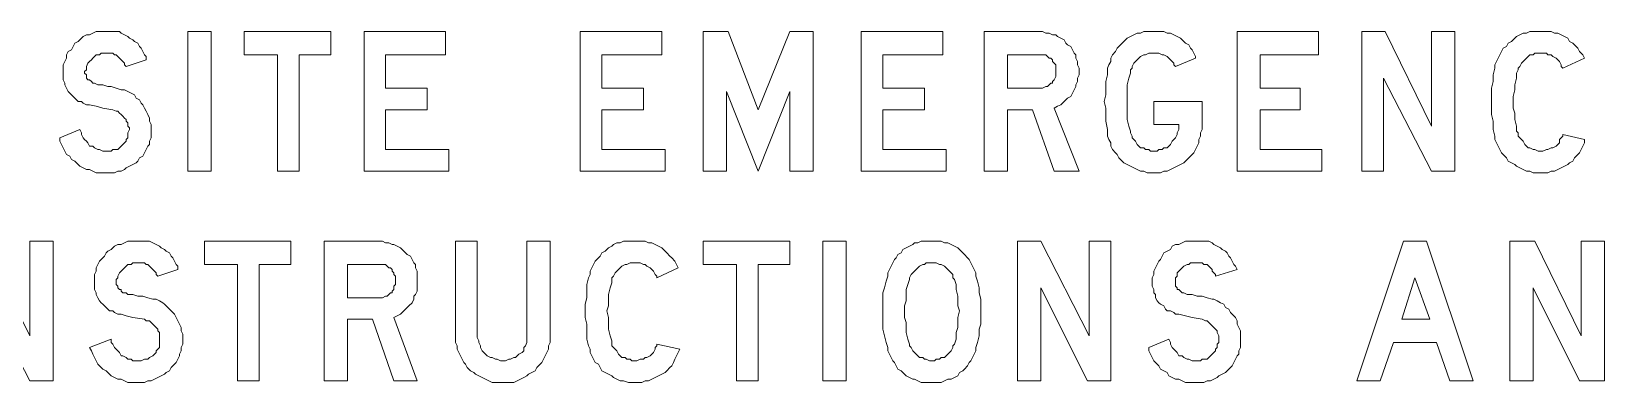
# Model space of a CAD drawing. Extents: x 171 to 1038, y -1303 to 275.
# Drawn here: x 239.48 to 284.51, y 232.58 to 242.62 of the extents above; entities that cross this region are included whole.
import ezdxf

# ---------------------------------------------------------------- set-up
doc = ezdxf.new("R2010")
doc.units = 0
doc.header["$LTSCALE"] = 12
doc.header["$MEASUREMENT"] = 0
doc.layers.get('0').update_dxf_attribs({"linetype": 'CONTINUOUS'})

msp = doc.modelspace()

# ---------------------------------------------------------------- linework, layer by layer
at = {"color": 3, "lineweight": 0}
for points in [[(241.625, 242.618), (241.53, 242.618), (241.435, 242.618), (241.339, 242.618), (241.244, 242.571), (241.149, 242.523), (241.054, 242.523), (240.959, 242.475), (240.863, 242.38), (240.816, 242.333), (240.721, 242.285), (240.673, 242.19), (240.625, 242.095), (240.53, 242.047), (240.483, 241.952), (240.483, 241.857), (240.435, 241.762), (240.387, 241.666), (240.387, 241.571), (240.387, 241.476), (240.387, 241.381), (240.387, 241.333), (240.387, 241.238), (240.435, 241.143), (240.435, 241.095), (240.483, 241), (240.53, 240.905), (240.578, 240.857), (240.625, 240.81), (240.673, 240.762), (240.768, 240.667), (240.816, 240.619), (240.911, 240.619), (240.959, 240.572), (241.054, 240.524), (241.149, 240.524)], [(242.196, 241.619), (242.767, 241.809), (242.767, 241.904), (242.72, 241.952), (242.672, 242.047), (242.624, 242.142), (242.577, 242.19), (242.529, 242.285), (242.434, 242.333), (242.386, 242.38), (242.291, 242.428), (242.244, 242.475), (242.148, 242.523), (242.053, 242.571), (242.006, 242.618), (241.911, 242.618), (241.815, 242.618), (241.72, 242.618), (241.625, 242.618)], [(243.957, 242.618), (244.623, 242.618), (244.623, 238.62), (243.957, 238.62), (243.957, 242.618), (243.957, 242.618)], [(245.575, 242.618), (245.575, 241.952), (246.527, 241.952), (246.527, 238.62), (247.146, 238.62), (247.146, 241.952), (248.05, 241.952), (248.05, 242.618), (245.575, 242.618), (245.575, 242.618)], [(249.002, 242.618), (251.334, 242.618), (251.334, 241.952), (249.621, 241.952), (249.621, 241), (250.811, 241), (250.811, 240.381), (249.621, 240.381), (249.621, 239.239), (251.429, 239.239), (251.429, 238.62), (249.002, 238.62), (249.002, 242.618), (249.002, 242.618)], [(255.189, 242.618), (257.521, 242.618), (257.521, 241.952), (255.808, 241.952), (255.808, 241), (256.998, 241), (256.998, 240.381), (255.808, 240.381), (255.808, 239.239), (257.617, 239.239), (257.617, 238.62), (255.189, 238.62), (255.189, 242.618), (255.189, 242.618)], [(258.711, 242.618), (259.425, 242.618), (260.282, 240.381), (261.186, 242.618), (261.853, 242.618), (261.853, 238.62), (261.186, 238.62), (261.186, 240.905), (260.282, 238.62), (259.378, 240.905), (259.378, 238.62), (258.711, 238.62), (258.711, 242.618), (258.711, 242.618)], [(263.233, 242.618), (265.565, 242.618), (265.565, 241.952), (263.851, 241.952), (263.851, 241), (265.041, 241), (265.041, 240.381), (263.851, 240.381), (263.851, 239.239), (265.66, 239.239), (265.66, 238.62), (263.233, 238.62), (263.233, 242.618), (263.233, 242.618)], [(266.755, 242.618), (268.325, 242.618)], [(268.754, 240.429), (269.468, 238.62), (268.754, 238.62), (268.135, 240.381), (267.421, 240.381), (267.421, 238.62), (266.755, 238.62), (266.755, 242.618)], [(269.468, 241.476), (269.468, 241.571), (269.42, 241.666), (269.42, 241.762), (269.372, 241.857), (269.372, 241.952), (269.325, 242), (269.277, 242.095), (269.23, 242.19), (269.134, 242.238), (269.087, 242.285), (269.039, 242.38), (268.944, 242.428), (268.849, 242.475), (268.801, 242.523), (268.706, 242.523), (268.611, 242.571), (268.516, 242.571), (268.421, 242.618), (268.325, 242.618)], [(271.609, 242.618), (271.514, 242.618), (271.419, 242.618), (271.324, 242.618), (271.229, 242.571), (271.133, 242.571), (271.038, 242.523), (270.943, 242.475), (270.848, 242.428), (270.753, 242.333), (270.705, 242.285), (270.61, 242.19), (270.562, 242.142), (270.515, 242.047), (270.42, 241.952), (270.372, 241.857), (270.372, 241.762), (270.324, 241.666), (270.277, 241.571), (270.277, 241.381), (270.229, 241.19), (270.229, 241), (270.229, 240.81), (270.182, 240.619), (270.229, 240.429), (270.229, 240.239), (270.229, 240.048), (270.277, 239.81), (270.277, 239.62), (270.324, 239.525), (270.372, 239.429), (270.372, 239.334), (270.42, 239.239), (270.515, 239.144), (270.562, 239.096), (270.61, 239.001), (270.705, 238.906), (270.753, 238.858), (270.848, 238.811), (270.943, 238.763), (271.038, 238.716), (271.133, 238.668), (271.229, 238.62), (271.324, 238.62), (271.419, 238.573), (271.514, 238.573), (271.609, 238.573), (271.705, 238.573), (271.8, 238.573), (271.895, 238.62), (271.99, 238.62), (272.085, 238.668), (272.181, 238.716), (272.276, 238.763), (272.371, 238.811), (272.466, 238.858), (272.514, 238.906), (272.609, 239.001), (272.656, 239.049), (272.752, 239.144), (272.799, 239.239), (272.847, 239.334), (272.894, 239.429), (272.894, 239.525), (272.942, 239.62), (272.942, 239.715), (272.99, 239.81), (272.99, 240.619), (271.609, 240.619), (271.609, 239.953), (272.323, 239.953)], [(272.514, 242.285), (272.466, 242.333), (272.371, 242.428), (272.276, 242.475), (272.181, 242.523), (272.085, 242.571), (271.99, 242.571), (271.895, 242.618), (271.8, 242.618), (271.705, 242.618), (271.609, 242.618)], [(272.799, 241.857), (272.799, 241.904), (272.752, 242), (272.704, 242.095), (272.656, 242.142), (272.609, 242.238), (272.514, 242.285)], [(273.989, 242.618), (276.321, 242.618), (276.321, 241.952), (274.655, 241.952), (274.655, 241), (275.798, 241), (275.798, 240.381), (274.655, 240.381), (274.655, 239.239), (276.416, 239.239), (276.416, 238.62), (273.989, 238.62), (273.989, 242.618), (273.989, 242.618)], [(277.559, 242.618), (278.225, 242.618), (279.558, 239.905), (279.558, 242.618), (280.224, 242.618), (280.224, 238.62), (279.558, 238.62), (278.177, 241.286), (278.177, 238.62), (277.559, 238.62), (277.559, 242.618), (277.559, 242.618)], [(282.699, 242.618), (282.604, 242.618), (282.461, 242.618), (282.366, 242.618), (282.271, 242.571), (282.175, 242.571), (282.08, 242.523), (281.985, 242.475), (281.937, 242.428), (281.842, 242.333), (281.747, 242.285), (281.699, 242.19), (281.604, 242.142), (281.557, 242.047), (281.509, 241.952), (281.461, 241.857), (281.414, 241.762), (281.366, 241.666), (281.366, 241.571), (281.319, 241.381), (281.319, 241.19), (281.271, 241), (281.271, 240.81), (281.271, 240.619), (281.271, 240.429), (281.271, 240.239), (281.319, 240.048), (281.319, 239.81), (281.366, 239.62), (281.366, 239.525), (281.414, 239.429), (281.461, 239.334), (281.509, 239.239), (281.557, 239.144), (281.604, 239.096), (281.699, 239.001), (281.747, 238.906), (281.842, 238.858), (281.937, 238.811), (281.985, 238.763), (282.08, 238.716), (282.175, 238.668), (282.271, 238.62), (282.366, 238.62), (282.461, 238.573), (282.604, 238.573), (282.699, 238.573), (282.794, 238.573), (282.889, 238.573), (282.984, 238.62), (283.08, 238.62), (283.175, 238.668), (283.27, 238.716), (283.365, 238.763), (283.46, 238.811), (283.508, 238.858), (283.603, 238.906), (283.651, 239.001), (283.746, 239.096), (283.794, 239.144), (283.841, 239.239), (283.889, 239.334), (283.936, 239.429), (283.936, 239.525), (283.318, 239.667)], [(283.603, 242.285), (283.508, 242.333), (283.46, 242.428), (283.365, 242.475), (283.27, 242.523), (283.175, 242.571), (283.08, 242.571), (282.984, 242.618), (282.889, 242.618), (282.794, 242.618), (282.699, 242.618)], [(283.936, 241.857), (283.889, 241.952), (283.794, 242.047), (283.746, 242.142), (283.698, 242.19), (283.603, 242.285)], [(241.625, 242), (241.577, 242), (241.482, 242), (241.435, 241.952), (241.339, 241.952), (241.292, 241.904), (241.244, 241.857), (241.197, 241.809), (241.149, 241.762), (241.101, 241.714), (241.054, 241.619)], [(242.196, 241.619), (242.148, 241.666), (242.148, 241.714), (242.101, 241.762), (242.053, 241.809), (242.006, 241.857), (241.958, 241.904), (241.911, 241.952), (241.863, 241.952), (241.815, 242), (241.768, 242), (241.673, 242), (241.625, 242)], [(267.421, 241.952), (268.325, 241.952)], [(268.325, 241), (267.421, 241), (267.421, 241.952)], [(268.801, 241.476), (268.801, 241.524), (268.801, 241.619), (268.801, 241.666), (268.754, 241.714), (268.706, 241.762), (268.706, 241.809), (268.659, 241.857), (268.611, 241.857), (268.563, 241.904), (268.516, 241.952), (268.421, 241.952), (268.373, 241.952), (268.325, 241.952)], [(271.609, 242), (271.514, 242), (271.467, 242), (271.371, 241.952), (271.324, 241.952), (271.229, 241.904), (271.181, 241.857), (271.133, 241.809), (271.086, 241.762), (271.038, 241.714), (270.991, 241.619), (270.991, 241.571), (270.943, 241.524), (270.943, 241.428), (270.895, 241.286), (270.848, 241.095), (270.848, 240.952), (270.848, 240.762), (270.848, 240.619), (270.848, 240.429), (270.848, 240.286), (270.848, 240.096), (270.895, 239.905), (270.943, 239.763), (270.943, 239.715), (270.991, 239.62), (270.991, 239.572), (271.038, 239.525), (271.086, 239.477), (271.133, 239.382), (271.181, 239.334), (271.229, 239.287), (271.324, 239.287), (271.371, 239.239), (271.467, 239.239), (271.514, 239.191), (271.609, 239.191), (271.705, 239.191), (271.752, 239.239), (271.847, 239.239), (271.895, 239.287), (271.99, 239.287), (272.038, 239.334), (272.085, 239.382), (272.133, 239.477), (272.181, 239.525), (272.228, 239.572), (272.276, 239.667), (272.276, 239.715), (272.323, 239.81), (272.323, 239.905), (272.323, 239.953)], [(272.085, 241.809), (272.038, 241.857), (271.99, 241.904), (271.895, 241.952), (271.847, 241.952), (271.752, 242), (271.705, 242), (271.609, 242)], [(272.228, 241.619), (272.181, 241.666), (272.181, 241.714), (272.133, 241.762), (272.085, 241.809)], [(272.228, 241.619), (272.799, 241.857)], [(282.699, 242), (282.604, 242), (282.508, 242), (282.461, 241.952), (282.366, 241.952), (282.318, 241.904), (282.271, 241.857), (282.223, 241.809), (282.175, 241.762), (282.128, 241.714), (282.08, 241.619), (282.033, 241.571), (282.033, 241.524), (281.985, 241.428), (281.985, 241.286), (281.937, 241.095), (281.937, 240.952), (281.89, 240.762), (281.89, 240.619), (281.89, 240.429), (281.937, 240.286), (281.937, 240.096), (281.985, 239.905), (281.985, 239.763), (282.033, 239.715), (282.033, 239.62), (282.08, 239.572), (282.128, 239.525), (282.175, 239.477), (282.223, 239.382), (282.271, 239.334), (282.318, 239.287), (282.366, 239.287), (282.461, 239.239), (282.508, 239.239), (282.604, 239.191), (282.699, 239.191), (282.746, 239.191), (282.842, 239.239), (282.889, 239.239), (282.984, 239.287), (283.032, 239.287), (283.127, 239.334), (283.175, 239.382), (283.222, 239.429), (283.222, 239.525), (283.27, 239.572), (283.318, 239.62), (283.318, 239.667)], [(283.175, 241.809), (283.127, 241.857), (283.032, 241.904), (282.984, 241.952), (282.889, 241.952), (282.842, 242), (282.746, 242), (282.699, 242)], [(283.318, 241.571), (283.27, 241.619), (283.27, 241.666), (283.222, 241.762), (283.175, 241.809)], [(283.318, 241.571), (283.936, 241.857)], [(241.054, 241.619), (241.054, 241.524), (241.006, 241.476), (241.006, 241.428), (241.054, 241.381), (241.054, 241.333), (241.054, 241.286), (241.101, 241.238), (241.149, 241.238), (241.197, 241.19), (241.244, 241.143)], [(268.325, 241), (268.373, 241), (268.421, 241), (268.516, 241.048), (268.563, 241.048), (268.611, 241.095), (268.659, 241.143), (268.706, 241.143), (268.706, 241.19), (268.754, 241.238), (268.801, 241.333), (268.801, 241.381), (268.801, 241.428), (268.801, 241.476)], [(268.754, 240.429), (268.849, 240.477), (268.944, 240.524), (268.992, 240.572), (269.087, 240.667), (269.134, 240.714), (269.23, 240.762), (269.277, 240.857), (269.325, 240.952), (269.372, 241.048), (269.372, 241.095), (269.42, 241.19), (269.42, 241.286), (269.468, 241.381), (269.468, 241.476)], [(240.863, 239.81), (240.292, 239.572), (240.292, 239.477), (240.34, 239.382), (240.387, 239.287), (240.435, 239.191), (240.483, 239.096), (240.578, 239.049), (240.625, 238.953), (240.721, 238.906), (240.768, 238.858), (240.863, 238.763), (240.959, 238.716), (241.054, 238.668), (241.149, 238.668), (241.244, 238.62), (241.339, 238.573), (241.435, 238.573), (241.53, 238.573), (241.625, 238.573), (241.768, 238.573), (241.863, 238.573), (241.958, 238.62), (242.053, 238.62), (242.148, 238.668), (242.196, 238.716), (242.291, 238.763), (242.386, 238.811), (242.482, 238.858), (242.529, 238.906), (242.577, 239.001), (242.672, 239.049), (242.72, 239.144), (242.767, 239.239), (242.815, 239.334), (242.862, 239.382), (242.862, 239.477), (242.91, 239.572), (242.91, 239.667), (242.91, 239.763), (242.91, 239.858), (242.91, 239.953), (242.862, 240.048), (242.862, 240.143), (242.815, 240.239), (242.767, 240.334), (242.72, 240.429), (242.672, 240.524), (242.624, 240.572), (242.577, 240.667), (242.482, 240.714), (242.434, 240.81), (242.339, 240.857), (242.244, 240.905), (242.148, 240.952), (242.053, 240.952), (241.911, 241), (241.768, 241.048), (241.673, 241.048), (241.53, 241.095)], [(241.244, 241.143), (241.292, 241.143), (241.387, 241.095), (241.435, 241.095), (241.53, 241.095)], [(241.53, 240.429), (241.339, 240.477), (241.149, 240.524)], [(241.53, 240.429), (241.815, 240.381)], [(242.244, 239.715), (242.291, 239.81), (242.291, 239.858), (242.244, 239.905), (242.244, 240.001), (242.196, 240.048), (242.196, 240.096), (242.148, 240.143), (242.101, 240.191), (242.053, 240.239), (242.006, 240.286), (241.958, 240.334), (241.911, 240.334), (241.815, 240.381)], [(240.863, 239.81), (240.911, 239.715), (240.911, 239.667), (240.959, 239.572), (241.006, 239.525), (241.054, 239.477), (241.101, 239.429), (241.149, 239.334), (241.244, 239.334), (241.292, 239.287), (241.387, 239.239), (241.435, 239.239), (241.53, 239.191), (241.577, 239.191), (241.673, 239.191), (241.768, 239.191)], [(241.768, 239.191), (241.815, 239.239), (241.863, 239.239), (241.958, 239.239), (242.006, 239.287), (242.053, 239.334), (242.101, 239.382), (242.148, 239.429), (242.196, 239.477), (242.196, 239.525), (242.244, 239.572), (242.244, 239.667), (242.244, 239.715)], [(237.437, 236.621), (238.103, 236.621), (239.436, 233.908), (239.436, 236.621), (240.102, 236.621), (240.102, 232.623), (239.436, 232.623), (238.055, 235.289), (238.055, 232.623), (237.437, 232.623), (237.437, 236.621), (237.437, 236.621)], [(242.529, 236.621), (242.434, 236.621), (242.339, 236.621), (242.244, 236.621), (242.148, 236.574), (242.053, 236.526), (241.958, 236.526), (241.863, 236.479), (241.768, 236.383), (241.673, 236.336), (241.625, 236.288), (241.577, 236.193), (241.482, 236.098), (241.435, 236.05), (241.387, 235.955), (241.339, 235.86), (241.339, 235.765), (241.292, 235.669), (241.292, 235.574), (241.292, 235.479), (241.292, 235.384), (241.292, 235.336), (241.292, 235.241), (241.339, 235.146), (241.339, 235.098), (241.387, 235.003), (241.435, 234.908), (241.482, 234.86), (241.53, 234.813), (241.577, 234.765), (241.673, 234.67), (241.72, 234.622), (241.815, 234.622), (241.863, 234.575), (241.958, 234.527), (242.053, 234.527)], [(243.1, 235.622), (243.671, 235.812), (243.671, 235.907), (243.624, 235.955), (243.576, 236.05), (243.529, 236.145), (243.481, 236.193), (243.434, 236.288), (243.338, 236.336), (243.291, 236.383), (243.196, 236.431), (243.148, 236.479), (243.053, 236.526), (242.958, 236.574), (242.862, 236.621), (242.767, 236.621), (242.72, 236.621), (242.624, 236.621), (242.529, 236.621)], [(244.433, 236.621), (244.433, 235.955), (245.385, 235.955), (245.385, 232.623), (246.004, 232.623), (246.004, 235.955), (246.908, 235.955), (246.908, 236.621), (244.433, 236.621), (244.433, 236.621)], [(247.86, 236.621), (249.43, 236.621)], [(249.859, 234.432), (250.525, 232.623), (249.859, 232.623), (249.24, 234.384), (248.526, 234.384), (248.526, 232.623), (247.86, 232.623), (247.86, 236.621)], [(250.525, 235.479), (250.525, 235.574), (250.525, 235.669), (250.525, 235.765), (250.477, 235.86), (250.477, 235.955), (250.43, 236.003), (250.382, 236.098), (250.335, 236.193), (250.24, 236.241), (250.192, 236.288), (250.097, 236.383), (250.049, 236.431), (249.954, 236.479), (249.859, 236.526), (249.811, 236.526), (249.716, 236.574), (249.621, 236.574), (249.526, 236.621), (249.43, 236.621)], [(251.62, 236.621), (252.238, 236.621), (252.238, 233.908), (252.238, 233.861), (252.286, 233.766), (252.286, 233.718), (252.334, 233.623), (252.334, 233.575), (252.381, 233.48), (252.429, 233.433), (252.476, 233.385), (252.524, 233.337), (252.619, 233.29), (252.667, 233.29), (252.762, 233.242), (252.81, 233.242), (252.905, 233.195), (252.952, 233.195), (253.048, 233.195), (253.143, 233.242), (253.19, 233.242), (253.286, 233.29), (253.333, 233.29), (253.381, 233.337), (253.428, 233.385), (253.524, 233.433), (253.571, 233.48), (253.571, 233.575), (253.619, 233.623), (253.666, 233.718), (253.666, 233.766), (253.666, 233.861), (253.666, 233.908), (253.666, 236.621), (254.333, 236.621), (254.333, 233.908)], [(251.62, 233.908), (251.62, 236.621)], [(256.76, 236.621), (256.665, 236.621), (256.57, 236.621), (256.427, 236.621), (256.332, 236.574), (256.236, 236.574), (256.141, 236.526), (256.094, 236.479), (255.998, 236.431), (255.903, 236.336), (255.808, 236.288), (255.76, 236.193), (255.713, 236.145), (255.618, 236.05), (255.57, 235.955), (255.522, 235.86), (255.475, 235.765), (255.475, 235.669), (255.427, 235.574), (255.38, 235.384), (255.38, 235.194), (255.38, 235.003), (255.332, 234.813), (255.332, 234.622), (255.332, 234.432), (255.38, 234.242), (255.38, 234.051), (255.38, 233.813), (255.427, 233.623), (255.475, 233.528), (255.475, 233.433), (255.522, 233.337), (255.57, 233.242), (255.618, 233.147), (255.713, 233.099), (255.76, 233.004), (255.808, 232.909), (255.903, 232.861), (255.998, 232.814), (256.094, 232.766), (256.141, 232.719), (256.236, 232.671), (256.332, 232.623), (256.427, 232.623), (256.57, 232.576), (256.665, 232.576), (256.76, 232.576), (256.855, 232.576), (256.95, 232.576), (257.046, 232.623), (257.141, 232.623), (257.236, 232.671), (257.331, 232.719), (257.426, 232.766), (257.521, 232.814), (257.617, 232.861), (257.664, 232.909), (257.759, 233.004), (257.807, 233.052), (257.855, 233.147), (257.902, 233.242), (257.95, 233.337), (257.997, 233.433), (258.045, 233.528), (257.379, 233.671)], [(257.664, 236.288), (257.617, 236.336), (257.521, 236.431), (257.426, 236.479), (257.331, 236.526), (257.236, 236.574), (257.141, 236.574), (257.046, 236.621), (256.95, 236.621), (256.855, 236.621), (256.76, 236.621)], [(258.711, 236.621), (258.711, 235.955), (259.663, 235.955), (259.663, 232.623), (260.282, 232.623), (260.282, 235.955), (261.186, 235.955), (261.186, 236.621), (258.711, 236.621), (258.711, 236.621)], [(262.138, 236.621), (262.804, 236.621), (262.804, 232.623), (262.138, 232.623), (262.138, 236.621), (262.138, 236.621)], [(265.232, 236.621), (265.137, 236.621), (265.041, 236.621), (264.946, 236.621), (264.851, 236.574), (264.756, 236.574), (264.708, 236.526), (264.613, 236.479), (264.518, 236.431), (264.423, 236.383), (264.375, 236.288), (264.28, 236.241), (264.232, 236.145), (264.185, 236.098), (264.137, 236.003), (264.089, 235.907), (264.042, 235.812), (263.994, 235.717), (263.994, 235.622)], [(266.517, 235.622), (266.517, 235.717), (266.469, 235.812), (266.422, 235.907), (266.374, 236.003), (266.326, 236.098), (266.279, 236.145), (266.184, 236.241), (266.136, 236.288), (266.041, 236.383), (265.993, 236.431), (265.898, 236.479), (265.803, 236.526), (265.708, 236.574), (265.612, 236.574), (265.517, 236.621), (265.422, 236.621), (265.327, 236.621), (265.232, 236.621)], [(267.707, 236.621), (268.373, 236.621), (269.753, 233.908), (269.753, 236.621), (270.372, 236.621), (270.372, 232.623), (269.706, 232.623), (268.373, 235.289), (268.373, 232.623), (267.707, 232.623), (267.707, 236.621), (267.707, 236.621)], [(272.799, 236.621), (272.704, 236.621), (272.609, 236.621), (272.514, 236.621), (272.418, 236.574), (272.323, 236.526), (272.228, 236.526), (272.133, 236.479), (272.085, 236.383), (271.99, 236.336), (271.895, 236.288), (271.847, 236.193), (271.8, 236.098), (271.752, 236.05), (271.705, 235.955), (271.657, 235.86), (271.609, 235.765), (271.609, 235.669), (271.562, 235.574), (271.562, 235.479), (271.562, 235.384), (271.562, 235.336), (271.609, 235.241), (271.609, 235.146), (271.657, 235.098), (271.657, 235.003), (271.705, 234.908), (271.752, 234.86), (271.8, 234.813), (271.895, 234.765), (271.943, 234.67), (271.99, 234.622), (272.085, 234.622), (272.181, 234.575), (272.228, 234.527), (272.323, 234.527)], [(273.37, 235.622), (273.989, 235.812), (273.941, 235.907), (273.894, 235.955), (273.846, 236.05), (273.799, 236.145), (273.751, 236.193), (273.704, 236.288), (273.656, 236.336), (273.561, 236.383), (273.513, 236.431), (273.418, 236.479), (273.323, 236.526), (273.275, 236.574), (273.18, 236.621), (273.085, 236.621), (272.99, 236.621), (272.894, 236.621), (272.799, 236.621)], [(277.416, 232.623), (278.749, 236.621), (279.415, 236.621), (280.747, 232.623), (280.081, 232.623), (279.7, 233.718), (278.463, 233.718), (278.082, 232.623), (277.416, 232.623), (277.416, 232.623)], [(281.795, 236.621), (282.508, 236.621), (283.841, 233.908), (283.841, 236.621), (284.507, 236.621), (284.507, 232.623), (283.794, 232.623), (282.461, 235.289), (282.461, 232.623), (281.795, 232.623), (281.795, 236.621), (281.795, 236.621)], [(242.529, 236.003), (242.434, 236.003), (242.386, 236.003), (242.339, 235.955), (242.244, 235.955), (242.196, 235.907), (242.148, 235.86), (242.101, 235.812), (242.053, 235.765), (242.006, 235.717), (241.958, 235.622)], [(243.1, 235.622), (243.053, 235.669), (243.053, 235.717), (243.005, 235.765), (242.958, 235.812), (242.91, 235.86), (242.862, 235.907), (242.815, 235.955), (242.767, 235.955), (242.72, 236.003), (242.624, 236.003), (242.577, 236.003), (242.529, 236.003)], [(248.526, 235.955), (249.43, 235.955)], [(249.43, 235.003), (248.526, 235.003), (248.526, 235.955)], [(249.906, 235.479), (249.906, 235.527), (249.906, 235.622), (249.859, 235.669), (249.859, 235.717), (249.811, 235.765), (249.811, 235.812), (249.764, 235.86), (249.716, 235.86), (249.668, 235.907), (249.621, 235.955), (249.526, 235.955), (249.478, 235.955), (249.43, 235.955)], [(256.76, 236.003), (256.665, 236.003), (256.617, 236.003), (256.522, 235.955), (256.474, 235.955), (256.379, 235.907), (256.332, 235.86), (256.284, 235.812), (256.236, 235.765), (256.189, 235.717), (256.141, 235.622), (256.094, 235.574), (256.094, 235.527), (256.094, 235.432), (256.046, 235.289), (255.998, 235.098), (255.998, 234.956), (255.998, 234.765), (255.951, 234.622), (255.998, 234.432), (255.998, 234.289), (255.998, 234.099), (256.046, 233.908), (256.094, 233.766), (256.094, 233.718), (256.094, 233.623), (256.141, 233.575), (256.189, 233.528), (256.236, 233.48), (256.284, 233.385), (256.332, 233.337), (256.379, 233.29), (256.474, 233.29), (256.522, 233.242), (256.617, 233.242), (256.665, 233.195), (256.76, 233.195), (256.808, 233.195), (256.903, 233.242), (256.998, 233.242), (257.046, 233.29), (257.093, 233.29), (257.188, 233.337), (257.236, 233.385), (257.283, 233.433), (257.331, 233.528), (257.331, 233.575), (257.379, 233.623), (257.379, 233.671)], [(257.236, 235.812), (257.188, 235.86), (257.093, 235.907), (257.046, 235.955), (256.998, 235.955), (256.903, 236.003), (256.808, 236.003), (256.76, 236.003)], [(257.997, 235.86), (257.95, 235.955), (257.902, 236.05), (257.807, 236.145), (257.759, 236.193), (257.664, 236.288)], [(265.232, 236.003), (265.184, 236.003), (265.089, 236.003), (265.041, 235.955), (264.994, 235.955), (264.899, 235.907), (264.851, 235.86), (264.803, 235.812), (264.756, 235.765), (264.708, 235.717), (264.661, 235.669), (264.613, 235.574), (264.613, 235.527)], [(265.898, 235.527), (265.85, 235.574), (265.85, 235.669), (265.803, 235.717), (265.755, 235.765), (265.708, 235.812), (265.66, 235.86), (265.612, 235.907), (265.517, 235.955), (265.47, 235.955), (265.375, 236.003), (265.327, 236.003), (265.232, 236.003)], [(272.799, 236.003), (272.752, 236.003), (272.656, 236.003), (272.609, 235.955), (272.561, 235.955), (272.466, 235.907), (272.418, 235.86), (272.371, 235.812), (272.323, 235.765), (272.276, 235.717), (272.276, 235.622)], [(273.37, 235.622), (273.37, 235.669), (273.323, 235.717), (273.275, 235.765), (273.275, 235.812), (273.228, 235.86), (273.18, 235.907), (273.132, 235.955), (273.037, 235.955), (272.99, 236.003), (272.942, 236.003), (272.894, 236.003), (272.799, 236.003)], [(241.958, 235.622), (241.958, 235.574), (241.911, 235.527), (241.911, 235.479), (241.911, 235.432), (241.911, 235.384), (241.958, 235.336), (241.958, 235.289), (242.006, 235.241), (242.053, 235.241), (242.053, 235.194), (242.101, 235.146)], [(249.43, 235.003), (249.478, 235.003), (249.526, 235.003), (249.621, 235.051), (249.668, 235.051), (249.716, 235.098), (249.764, 235.146), (249.811, 235.146), (249.811, 235.194), (249.859, 235.241), (249.859, 235.336), (249.906, 235.384), (249.906, 235.432), (249.906, 235.479)], [(249.859, 234.432), (249.954, 234.48), (250.049, 234.527), (250.097, 234.575), (250.192, 234.67), (250.24, 234.718), (250.287, 234.765), (250.382, 234.86), (250.43, 234.956), (250.43, 235.051), (250.477, 235.098), (250.525, 235.194), (250.525, 235.289), (250.525, 235.384), (250.525, 235.479)], [(257.379, 235.574), (257.379, 235.622), (257.331, 235.669), (257.283, 235.765), (257.236, 235.812)], [(257.379, 235.574), (257.997, 235.86)], [(263.994, 235.622), (263.947, 235.479), (263.899, 235.289), (263.851, 235.146), (263.851, 234.956), (263.851, 234.765), (263.851, 234.622), (263.851, 234.432), (263.851, 234.242), (263.851, 234.099), (263.899, 233.908), (263.947, 233.718), (263.994, 233.575)], [(264.613, 235.527), (264.565, 235.384), (264.518, 235.241), (264.518, 235.051), (264.518, 234.908), (264.47, 234.765), (264.47, 234.622), (264.47, 234.432), (264.518, 234.289), (264.518, 234.146), (264.518, 234.004), (264.565, 233.813), (264.613, 233.671)], [(265.898, 233.671), (265.946, 233.813), (265.946, 234.004), (265.993, 234.146), (265.993, 234.289), (265.993, 234.432), (266.041, 234.622), (265.993, 234.765), (265.993, 234.908), (265.993, 235.051), (265.946, 235.241), (265.946, 235.384), (265.898, 235.527)], [(266.517, 233.575), (266.564, 233.718), (266.612, 233.908), (266.612, 234.099), (266.66, 234.242), (266.66, 234.432), (266.66, 234.622), (266.66, 234.765), (266.66, 234.956), (266.612, 235.146), (266.612, 235.289), (266.564, 235.479), (266.517, 235.622)], [(272.276, 235.622), (272.228, 235.574), (272.228, 235.527), (272.228, 235.479), (272.228, 235.432), (272.228, 235.384), (272.228, 235.336), (272.276, 235.289), (272.276, 235.241), (272.323, 235.241), (272.371, 235.194), (272.418, 235.146)], [(279.51, 234.384), (278.701, 234.384), (279.082, 235.574), (279.51, 234.384), (279.51, 234.384)], [(241.768, 233.813), (241.149, 233.575), (241.197, 233.48), (241.244, 233.385), (241.292, 233.29), (241.339, 233.195), (241.387, 233.099), (241.435, 233.052), (241.53, 232.957), (241.625, 232.909), (241.673, 232.861), (241.768, 232.766), (241.863, 232.719), (241.958, 232.671), (242.053, 232.671), (242.148, 232.623), (242.244, 232.576), (242.339, 232.576), (242.434, 232.576), (242.529, 232.576), (242.624, 232.576), (242.72, 232.576), (242.815, 232.623), (242.91, 232.623), (243.005, 232.671), (243.1, 232.719), (243.196, 232.766), (243.291, 232.814), (243.338, 232.861), (243.434, 232.909), (243.481, 233.004), (243.529, 233.052), (243.624, 233.147), (243.671, 233.242), (243.719, 233.337), (243.719, 233.385), (243.767, 233.48), (243.767, 233.575), (243.814, 233.671), (243.814, 233.766), (243.814, 233.861), (243.814, 233.956), (243.767, 234.051), (243.767, 234.146), (243.719, 234.242), (243.671, 234.337), (243.624, 234.432), (243.576, 234.527), (243.529, 234.575), (243.434, 234.67), (243.386, 234.718), (243.291, 234.813), (243.243, 234.86), (243.148, 234.908), (243.053, 234.956), (242.958, 234.956), (242.815, 235.003), (242.672, 235.051), (242.529, 235.051), (242.386, 235.098)], [(242.101, 235.146), (242.196, 235.146), (242.244, 235.098), (242.339, 235.098), (242.386, 235.098)], [(272.038, 233.813), (271.467, 233.575), (271.467, 233.48), (271.514, 233.385), (271.562, 233.29), (271.609, 233.195), (271.705, 233.099), (271.752, 233.052), (271.8, 232.957), (271.895, 232.909), (271.99, 232.861), (272.038, 232.766), (272.133, 232.719), (272.228, 232.671), (272.323, 232.671), (272.418, 232.623), (272.514, 232.576), (272.609, 232.576), (272.752, 232.576), (272.847, 232.576), (272.942, 232.576), (273.037, 232.576), (273.132, 232.623), (273.228, 232.623), (273.323, 232.671), (273.418, 232.719), (273.466, 232.766), (273.561, 232.814), (273.656, 232.861), (273.704, 232.909), (273.799, 233.004), (273.846, 233.052), (273.894, 233.147), (273.941, 233.242), (273.989, 233.337), (274.037, 233.385), (274.037, 233.48), (274.084, 233.575), (274.084, 233.671), (274.084, 233.766), (274.084, 233.861), (274.084, 233.956), (274.084, 234.051), (274.037, 234.146), (273.989, 234.242), (273.989, 234.337), (273.941, 234.432), (273.846, 234.527), (273.799, 234.575), (273.751, 234.67), (273.656, 234.718), (273.608, 234.813), (273.513, 234.86), (273.418, 234.908), (273.323, 234.956), (273.275, 234.956), (273.132, 235.003), (272.99, 235.051), (272.847, 235.051), (272.704, 235.098)], [(272.418, 235.146), (272.466, 235.146), (272.561, 235.098), (272.609, 235.098), (272.704, 235.098)], [(242.386, 234.432), (242.196, 234.48), (242.053, 234.527)], [(242.386, 234.432), (242.72, 234.384)], [(243.148, 233.718), (243.148, 233.813), (243.148, 233.861), (243.148, 233.908), (243.148, 234.004), (243.1, 234.051), (243.1, 234.099), (243.053, 234.146), (243.005, 234.194), (242.958, 234.242), (242.91, 234.289), (242.862, 234.337), (242.767, 234.337), (242.72, 234.384)], [(272.704, 234.432), (272.514, 234.48), (272.323, 234.527)], [(272.704, 234.432), (272.99, 234.384)], [(273.466, 233.718), (273.466, 233.813), (273.466, 233.861), (273.466, 233.908), (273.418, 234.004), (273.418, 234.051), (273.37, 234.099), (273.323, 234.146), (273.275, 234.194), (273.228, 234.242), (273.18, 234.289), (273.132, 234.337), (273.085, 234.337), (272.99, 234.384)], [(241.768, 233.813), (241.768, 233.718), (241.815, 233.671), (241.863, 233.575), (241.911, 233.528), (241.958, 233.48), (242.006, 233.433), (242.053, 233.337), (242.101, 233.337), (242.196, 233.29), (242.244, 233.242), (242.339, 233.242), (242.386, 233.195), (242.482, 233.195), (242.577, 233.195), (242.624, 233.195)], [(242.624, 233.195), (242.72, 233.242), (242.767, 233.242), (242.815, 233.242), (242.862, 233.29), (242.958, 233.337), (243.005, 233.385), (243.053, 233.433), (243.053, 233.48), (243.1, 233.528), (243.148, 233.575), (243.148, 233.671), (243.148, 233.718)], [(251.62, 233.908), (251.62, 233.813), (251.62, 233.718), (251.667, 233.623), (251.667, 233.528), (251.715, 233.433), (251.763, 233.337), (251.81, 233.242), (251.858, 233.147), (251.905, 233.099), (251.953, 233.004), (252.048, 232.909), (252.143, 232.861), (252.191, 232.814), (252.286, 232.766), (252.381, 232.719), (252.476, 232.671), (252.572, 232.623), (252.667, 232.576), (252.762, 232.576), (252.857, 232.576), (252.952, 232.576)], [(252.952, 232.576), (253.048, 232.576), (253.19, 232.576), (253.286, 232.576), (253.381, 232.623), (253.476, 232.671), (253.571, 232.719), (253.666, 232.766), (253.714, 232.814), (253.809, 232.861), (253.904, 232.909), (253.952, 233.004), (254.047, 233.099), (254.095, 233.147), (254.142, 233.242), (254.19, 233.337), (254.237, 233.433), (254.285, 233.528), (254.285, 233.623), (254.333, 233.718), (254.333, 233.813), (254.333, 233.908)], [(272.038, 233.813), (272.085, 233.718), (272.085, 233.671), (272.133, 233.575), (272.181, 233.528), (272.228, 233.48), (272.276, 233.433), (272.323, 233.337), (272.418, 233.337), (272.466, 233.29), (272.561, 233.242), (272.609, 233.242), (272.704, 233.195), (272.799, 233.195), (272.847, 233.195), (272.942, 233.195)], [(272.942, 233.195), (272.99, 233.242), (273.037, 233.242), (273.132, 233.242), (273.18, 233.29), (273.228, 233.337), (273.275, 233.385), (273.323, 233.433), (273.37, 233.48), (273.37, 233.528), (273.418, 233.575), (273.418, 233.671), (273.466, 233.718)], [(263.994, 233.575), (263.994, 233.48), (264.042, 233.385), (264.089, 233.29), (264.137, 233.195), (264.185, 233.147), (264.232, 233.052), (264.28, 232.957), (264.375, 232.909), (264.423, 232.861), (264.518, 232.766), (264.613, 232.719), (264.708, 232.671), (264.756, 232.671), (264.851, 232.623), (264.946, 232.576), (265.041, 232.576), (265.137, 232.576), (265.232, 232.576)], [(264.613, 233.671), (264.613, 233.623), (264.661, 233.575), (264.708, 233.48), (264.756, 233.433), (264.803, 233.385), (264.851, 233.337), (264.899, 233.29), (264.994, 233.29), (265.041, 233.242), (265.089, 233.242), (265.184, 233.195), (265.232, 233.195)], [(265.232, 233.195), (265.327, 233.195), (265.375, 233.242), (265.47, 233.242), (265.517, 233.29), (265.612, 233.29), (265.66, 233.337), (265.708, 233.385), (265.755, 233.433), (265.803, 233.48), (265.85, 233.575), (265.85, 233.623), (265.898, 233.671)], [(265.232, 232.576), (265.327, 232.576), (265.422, 232.576), (265.517, 232.576), (265.612, 232.623), (265.708, 232.671), (265.803, 232.671), (265.898, 232.719), (265.993, 232.766), (266.041, 232.861), (266.136, 232.909), (266.184, 232.957), (266.279, 233.052), (266.326, 233.147), (266.374, 233.195), (266.422, 233.29), (266.469, 233.385), (266.517, 233.48), (266.517, 233.575)]]:
    msp.add_lwpolyline(points, dxfattribs=at)

doc.saveas('drawing.dxf')
